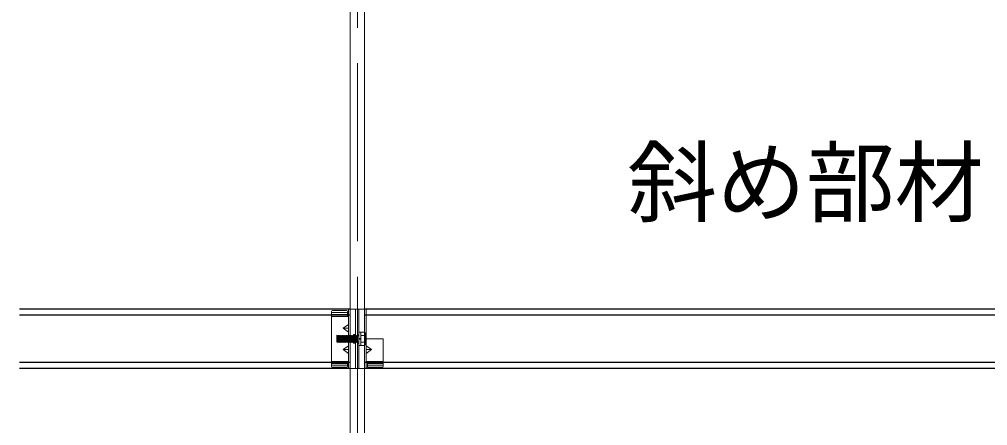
# Model space of a CAD drawing. Units: millimetres on the paper, enlarged 20 times, with parts at other scales. Extents: x -7779 to 7778, y -5419 to 5375.
# Drawn here: x 1692 to 2236, y 1145 to 1374 of the extents above; entities that cross this region are included whole.
import ezdxf
from ezdxf.enums import TextEntityAlignment as Align

# ---------------------------------------------------------------- set-up
doc = ezdxf.new("R2010")
doc.units = ezdxf.units.MM
doc.header["$LTSCALE"] = 20
doc.linetypes.add('CHAIN1', pattern=[8, 5, -1, 1, -1])
doc.linetypes.add('DASHED1', pattern=[1.8, 1.2, -0.6])
for name, color, linetype, lineweight in [('4-0_中心線', 4, 'CHAIN1', 9), ('4-2_野縁受け', 3, 'Continuous', 18), ('4-3_野縁', 2, 'Continuous', 25), ('4-6_文字', 7, 'Continuous', 18), ('4-A_クリップ', 7, 'Continuous', 18), ('4-B_ビス', 4, 'Continuous', 9)]:
    doc.layers.add(name, color=color, linetype=linetype, lineweight=lineweight)
doc.styles.add('ＭＳ ゴシック', font='')
doc.styles.get('ＭＳ ゴシック').set_extended_font_data('MS Gothic')

msp = doc.modelspace()

# ---------------------------------------------------------------- linework, layer by layer
at = {"layer": '4-0_中心線'}
msp.add_line((1881.85, 288.95), (1881.85, 2040.88), dxfattribs=at)
at = {"layer": '4-2_野縁受け'}
for p, q in [((1877.85, 288.95), (1877.85, 1925.14)), ((1885.85, 288.95), (1885.85, 1925.14))]:
    msp.add_line(p, q, dxfattribs=at)
at = {"layer": '4-3_野縁'}
for p, q in [((1877.85, 1210.64), (1691.85, 1210.64)), ((2477.85, 1210.64), (1885.85, 1210.64)), ((1877.85, 1207.31), (1691.85, 1207.31)), ((2477.85, 1207.31), (1885.85, 1207.31)), ((1877.85, 1180.64), (1691.85, 1180.64)), ((1877.85, 1177.31), (1691.85, 1177.31)), ((2477.85, 1180.64), (1885.85, 1180.64)), ((2477.85, 1177.31), (1885.85, 1177.31))]:
    msp.add_line(p, q, dxfattribs=at)
at = {"layer": '4-A_クリップ'}
for p, q in [((1867.32, 1209.43), (1867.32, 1193.97)), ((1875.72, 1209.96), (1867.85, 1209.96)), ((1875.72, 1208.77), (1867.85, 1208.77)), ((1876.25, 1209.38), (1876.25, 1206.64)), ((1876.92, 1210.64), (1881.85, 1210.64)), ((1876.92, 1210.64), (1876.92, 1193.97)), ((1880.79, 1210.64), (1880.79, 1193.97)), ((1886.79, 1210.64), (1881.85, 1210.64)), ((1881.85, 1210.64), (1881.85, 1193.97)), ((1881.85, 1210.64), (1881.85, 1193.97)), ((1882.65, 1177.31), (1882.65, 1210.64)), ((1886.79, 1210.64), (1886.79, 1193.97)), ((1876.25, 1207.74), (1867.32, 1207.74)), ((1867.32, 1206.64), (1876.25, 1206.64)), ((1876.25, 1206.64), (1876.92, 1206.64)), ((1873.93, 1199.97), (1876.92, 1202.14)), ((1873.93, 1199.97), (1876.92, 1197.81)), ((1873.93, 1199.97), (1876.92, 1199.97)), ((1867.32, 1178.52), (1867.32, 1193.97)), ((1876.92, 1177.31), (1876.92, 1193.97)), ((1879.72, 1196.47), (1879.72, 1191.47)), ((1879.72, 1196.47), (1880.79, 1196.47)), ((1880.79, 1177.31), (1880.79, 1193.97)), ((1881.85, 1177.31), (1881.85, 1193.97)), ((1881.85, 1177.31), (1881.85, 1193.97)), ((1886.79, 1177.31), (1886.79, 1193.97)), ((1886.79, 1193.97), (1896.39, 1193.97)), ((1896.39, 1178.52), (1896.39, 1193.97)), ((1873.93, 1187.97), (1876.92, 1190.14)), ((1873.93, 1187.97), (1876.92, 1185.81)), ((1873.93, 1187.97), (1876.92, 1187.97)), ((1879.72, 1191.47), (1880.79, 1191.47)), ((1889.77, 1187.97), (1886.79, 1190.14)), ((1889.77, 1187.97), (1886.79, 1187.97)), ((1889.77, 1187.97), (1886.79, 1185.81)), ((1867.32, 1181.31), (1876.25, 1181.31)), ((1876.25, 1178.57), (1876.25, 1181.31)), ((1876.25, 1178.57), (1876.25, 1181.31)), ((1876.25, 1181.31), (1876.92, 1181.31)), ((1887.45, 1181.31), (1886.79, 1181.31)), ((1887.45, 1178.57), (1887.45, 1181.31)), ((1896.39, 1181.31), (1887.45, 1181.31)), ((1876.25, 1180.21), (1867.32, 1180.21)), ((1875.72, 1179.18), (1867.85, 1179.18)), ((1875.72, 1177.98), (1867.85, 1177.98)), ((1876.92, 1177.31), (1881.85, 1177.31)), ((1886.79, 1177.31), (1881.85, 1177.31)), ((1887.45, 1180.21), (1896.39, 1180.21)), ((1887.99, 1179.18), (1895.85, 1179.18)), ((1887.99, 1177.98), (1895.85, 1177.98))]:
    msp.add_line(p, q, dxfattribs=at)
at = {"layer": '4-A_クリップ', "linetype": 'DASHED1'}
for p, q in [((1879.72, 1195.74), (1881.85, 1195.74)), ((1879.72, 1192.21), (1881.85, 1192.21)), ((1882.65, 1196.31), (1881.85, 1196.31)), ((1882.65, 1191.64), (1881.85, 1191.64))]:
    msp.add_line(p, q, dxfattribs=at)
at = {"layer": '4-A_クリップ'}
for centre, start, end in [((1867.85, 1209.43), 90, 180), ((1867.85, 1208.24), 90, 180), ((1875.72, 1209.43), 0, 90), ((1875.72, 1208.24), 0, 90), ((1867.85, 1179.71), 180, 270), ((1867.85, 1178.52), 180, 270), ((1875.72, 1179.71), 270, 0), ((1875.72, 1178.52), 270, 0), ((1887.99, 1179.71), 180, 270), ((1887.99, 1178.52), 180, 270), ((1895.85, 1179.71), 270, 0), ((1895.85, 1178.52), 270, 0)]:
    msp.add_arc(centre, 0.533, start, end, dxfattribs=at)
at = {"layer": '4-B_ビス'}
for p, q in [((1883.72, 1197.7), (1882.65, 1197.7)), ((1883.72, 1190.2), (1883.72, 1197.74)), ((1885.99, 1197.74), (1883.72, 1197.74)), ((1885.99, 1197.74), (1886.45, 1196.97)), ((1870.39, 1195.89), (1870.47, 1195.97)), ((1870.39, 1192.14), (1870.39, 1195.89)), ((1870.39, 1192.14), (1870.47, 1192.22)), ((1870.47, 1195.97), (1870.72, 1195.72)), ((1870.47, 1192.22), (1870.72, 1195.72)), ((1870.72, 1192.22), (1870.97, 1195.72)), ((1871.22, 1192.22), (1871.47, 1195.72)), ((1871.22, 1192.22), (1871.47, 1192.22)), ((1871.47, 1192.22), (1871.72, 1195.72)), ((1871.47, 1192.22), (1871.72, 1191.97)), ((1871.72, 1191.97), (1871.97, 1192.22)), ((1871.97, 1192.22), (1872.22, 1195.72)), ((1872.22, 1192.22), (1872.47, 1195.72)), ((1872.72, 1192.22), (1872.97, 1195.72)), ((1872.97, 1192.22), (1873.22, 1195.72)), ((1873.47, 1192.22), (1873.72, 1195.72)), ((1873.72, 1192.22), (1873.97, 1195.72)), ((1874.22, 1192.22), (1874.47, 1195.72)), ((1874.47, 1192.22), (1874.72, 1195.72)), ((1874.97, 1192.22), (1875.22, 1195.72)), ((1875.22, 1192.22), (1875.47, 1195.72)), ((1875.72, 1192.22), (1875.97, 1195.72)), ((1875.97, 1192.22), (1876.22, 1195.72)), ((1876.47, 1192.22), (1876.72, 1195.72)), ((1876.47, 1192.22), (1876.72, 1192.22)), ((1876.72, 1192.22), (1876.97, 1195.72)), ((1876.72, 1195.72), (1876.97, 1195.72)), ((1876.72, 1192.22), (1876.97, 1191.97)), ((1876.97, 1191.97), (1877.22, 1192.22)), ((1877.22, 1192.22), (1877.47, 1195.72)), ((1877.47, 1192.22), (1877.72, 1195.72)), ((1877.97, 1192.22), (1878.22, 1195.72)), ((1878.22, 1192.22), (1878.47, 1195.72)), ((1878.72, 1192.22), (1878.97, 1195.72)), ((1878.97, 1192.22), (1879.22, 1195.72)), ((1879.47, 1192.22), (1879.72, 1195.72)), ((1879.72, 1192.22), (1879.97, 1195.72)), ((1880.22, 1192.22), (1880.47, 1195.72)), ((1880.47, 1192.22), (1880.72, 1195.72)), ((1880.97, 1192.22), (1881.22, 1195.72)), ((1881.22, 1192.22), (1881.47, 1195.72)), ((1881.72, 1195.97), (1881.73, 1195.97)), ((1881.72, 1192.22), (1881.72, 1195.97)), ((1882.65, 1195.72), (1881.72, 1195.72)), ((1882.65, 1192.22), (1881.72, 1192.22)), ((1883.72, 1194.14), (1882.65, 1194.14)), ((1883.72, 1193.8), (1882.65, 1193.8)), ((1885.99, 1195.85), (1883.72, 1195.85)), ((1885.99, 1192.09), (1883.72, 1192.09)), ((1886.45, 1190.97), (1886.45, 1196.97)), ((1885.99, 1190.2), (1883.72, 1190.2)), ((1885.99, 1190.2), (1886.45, 1190.97))]:
    msp.add_line(p, q, dxfattribs=at)
for points in [[(1882.65, 1197.7), (1882.65, 1190.24), (1883.72, 1190.24)], [(1870.47, 1192.22), (1870.72, 1192.22), (1870.97, 1191.97), (1871.22, 1192.22)], [(1870.72, 1195.72), (1870.97, 1195.72), (1871.22, 1195.97)], [(1871.22, 1195.97), (1871.47, 1195.72), (1871.72, 1195.72)], [(1871.72, 1195.72), (1871.97, 1195.97), (1872.22, 1195.72)], [(1871.97, 1192.22), (1872.22, 1192.22), (1872.47, 1191.97), (1872.72, 1192.22)], [(1872.22, 1195.72), (1872.47, 1195.72), (1872.72, 1195.97), (1872.97, 1195.72)], [(1872.72, 1192.22), (1872.97, 1192.22), (1873.22, 1191.97), (1873.47, 1192.22)], [(1872.97, 1195.72), (1873.22, 1195.72), (1873.47, 1195.97), (1873.72, 1195.72)], [(1873.47, 1192.22), (1873.72, 1192.22), (1873.97, 1191.97), (1874.22, 1192.22)], [(1873.72, 1195.72), (1873.97, 1195.72), (1874.22, 1195.97), (1874.47, 1195.72)], [(1874.22, 1192.22), (1874.47, 1192.22), (1874.72, 1191.97), (1874.97, 1192.22)], [(1874.47, 1195.72), (1874.72, 1195.72), (1874.97, 1195.97), (1875.22, 1195.72)], [(1874.97, 1192.22), (1875.22, 1192.22), (1875.47, 1191.97), (1875.72, 1192.22)], [(1875.22, 1195.72), (1875.47, 1195.72), (1875.72, 1195.97), (1875.97, 1195.72)], [(1875.72, 1192.22), (1875.97, 1192.22), (1876.22, 1191.97), (1876.47, 1192.22)], [(1875.97, 1195.72), (1876.22, 1195.72), (1876.47, 1195.97), (1876.72, 1195.72)], [(1876.97, 1195.72), (1877.22, 1195.97), (1877.47, 1195.72)], [(1877.22, 1192.22), (1877.47, 1192.22), (1877.72, 1191.97), (1877.97, 1192.22)], [(1877.47, 1195.72), (1877.72, 1195.72), (1877.97, 1195.97), (1878.22, 1195.72)], [(1877.97, 1192.22), (1878.22, 1192.22), (1878.47, 1191.97), (1878.72, 1192.22)], [(1878.22, 1195.72), (1878.47, 1195.72), (1878.72, 1195.97), (1878.97, 1195.72)], [(1878.72, 1192.22), (1878.97, 1192.22), (1879.22, 1191.97), (1879.47, 1192.22)], [(1878.97, 1195.72), (1879.22, 1195.72), (1879.47, 1195.97), (1879.72, 1195.72)], [(1879.47, 1192.22), (1879.72, 1192.22), (1879.97, 1191.97), (1880.22, 1192.22)], [(1879.72, 1195.72), (1879.97, 1195.72), (1880.22, 1195.97), (1880.47, 1195.72)], [(1880.22, 1192.22), (1880.47, 1192.22), (1880.72, 1191.97), (1880.97, 1192.22)], [(1880.47, 1195.72), (1880.72, 1195.72), (1880.97, 1195.97), (1881.22, 1195.72)], [(1880.97, 1192.22), (1881.22, 1192.22), (1881.47, 1191.97), (1881.72, 1192.22)], [(1881.22, 1195.72), (1881.47, 1195.72), (1881.72, 1195.97)]]:
    msp.add_lwpolyline(points, dxfattribs=at)
for centre, radius, start, end in [((1884.46, 1196.8), 1.8, 328.3773, 31.6227), ((1879.47, 1193.97), 6.78, 343.8818, 16.1182), ((1884.46, 1191.15), 1.8, 328.3773, 31.6227)]:
    msp.add_arc(centre, radius, start, end, dxfattribs=at)

# ---------------------------------------------------------------- texts
at = {"layer": '4-6_文字', "style": 'ＭＳ ゴシック'}
msp.add_text('斜め部材', height=36.66, dxfattribs=at).set_placement((2033.88, 1252.6), align=Align.BOTTOM_LEFT)

doc.saveas('drawing.dxf')
